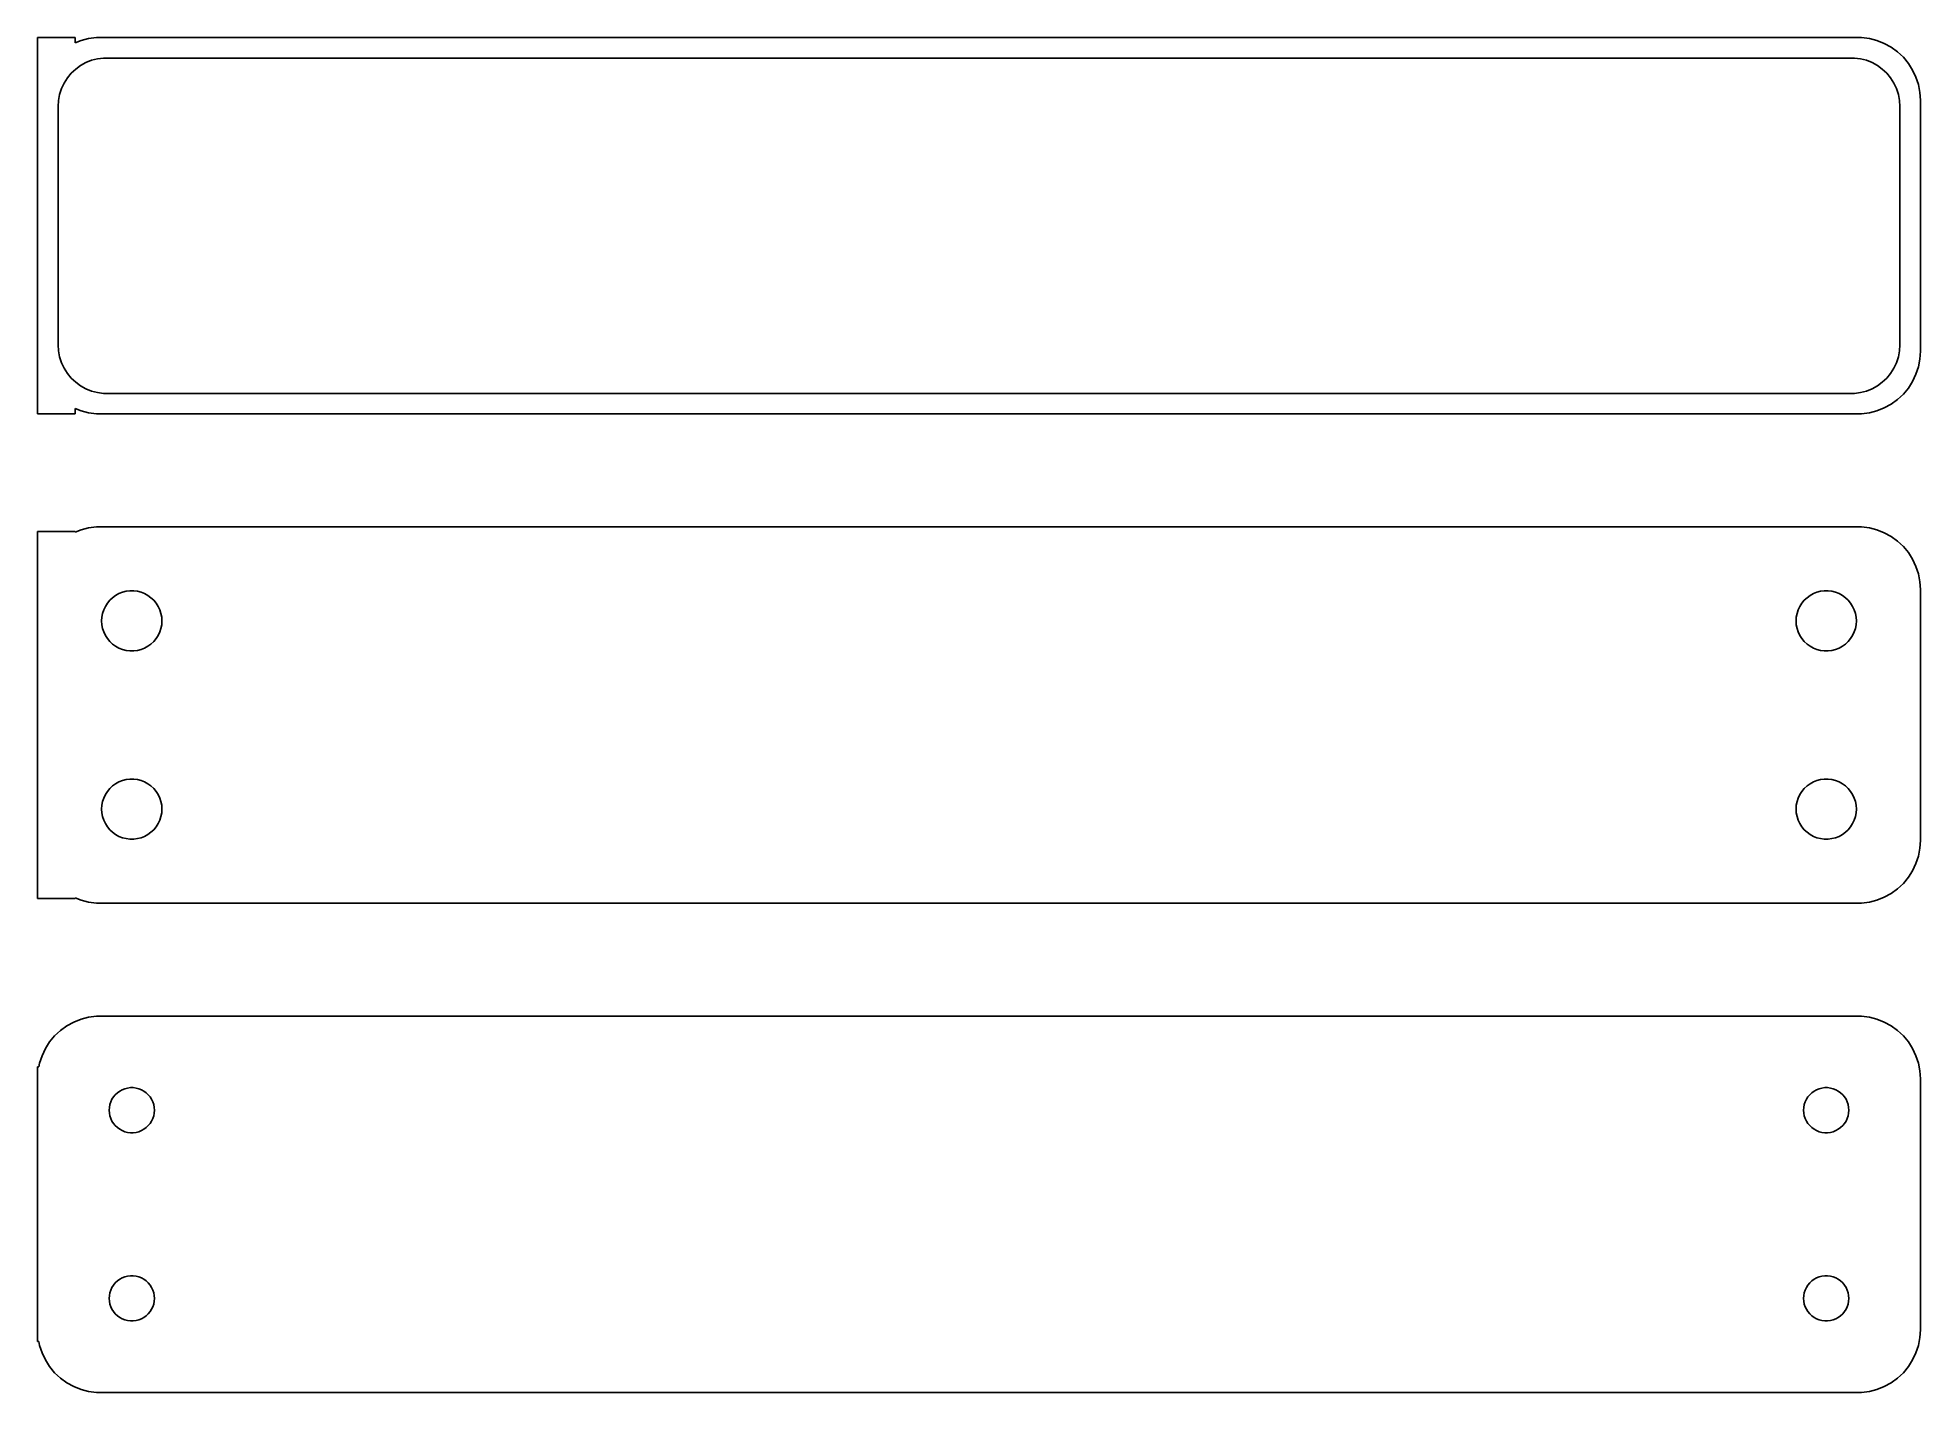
# Model space of a CAD drawing. Header units: metres. Extents: x -75 to 75, y 63 to 171.
import ezdxf

# ---------------------------------------------------------------- set-up
doc = ezdxf.new("R2010")
doc.units = ezdxf.units.M

msp = doc.modelspace()

# ---------------------------------------------------------------- linework, layer by layer
for p, q in [((-72, 170.99), (-75, 170.99)), ((-75, 170.99), (-75, 141.01)), ((-72, 170.575), (-72, 170.99)), ((-71.5451, 170.755), (-72, 170.575)), ((-70.9369, 170.911), (-71.5451, 170.755)), ((-70.3139, 170.99), (-70.9369, 170.911)), ((70.3139, 170.99), (-70.3139, 170.99)), ((70.9369, 170.911), (70.3139, 170.99)), ((71.5451, 170.755), (70.9369, 170.911)), ((72.1289, 170.524), (71.5451, 170.755)), ((72.6791, 170.222), (72.1289, 170.524)), ((73.1871, 169.853), (72.6791, 170.222)), ((73.6448, 169.423), (73.1871, 169.853)), ((-72.633, 167.776), (-72.323, 168.151)), ((-72.323, 168.151), (-71.9685, 168.484)), ((-71.9685, 168.484), (-71.5751, 168.77)), ((-71.5751, 168.77), (-71.1489, 169.004)), ((-71.1489, 169.004), (-70.6967, 169.183)), ((-70.6967, 169.183), (-70.2256, 169.304)), ((-70.2256, 169.304), (-69.7432, 169.365)), ((-69.7432, 169.365), (69.7432, 169.365)), ((69.7432, 169.365), (70.2256, 169.304)), ((70.2256, 169.304), (70.6967, 169.183)), ((70.6967, 169.183), (71.1489, 169.004)), ((71.1489, 169.004), (71.5751, 168.77)), ((71.5751, 168.77), (71.9685, 168.484)), ((71.9685, 168.484), (72.323, 168.151)), ((72.323, 168.151), (72.633, 167.776)), ((74.0451, 168.939), (73.6448, 169.423)), ((74.3815, 168.409), (74.0451, 168.939)), ((74.6489, 167.841), (74.3815, 168.409)), ((-73.251, 166.463), (-73.1007, 166.926)), ((-73.1007, 166.926), (-72.8936, 167.366)), ((-72.8936, 167.366), (-72.633, 167.776)), ((72.633, 167.776), (72.8936, 167.366)), ((72.8936, 167.366), (73.1007, 166.926)), ((73.1007, 166.926), (73.251, 166.463)), ((74.8429, 167.243), (74.6489, 167.841)), ((74.9606, 166.627), (74.8429, 167.243)), ((75, 166), (74.9606, 166.627)), ((-73.3726, 165.5), (-73.3421, 165.985)), ((-73.3726, 146.5), (-73.3726, 165.5)), ((-73.3421, 165.985), (-73.251, 166.463)), ((73.251, 166.463), (73.3421, 165.985)), ((73.3421, 165.985), (73.3726, 165.5)), ((73.3726, 165.5), (73.3726, 146.5)), ((75, 146), (75, 166)), ((-73.3421, 146.015), (-73.3726, 146.5)), ((-73.251, 145.537), (-73.3421, 146.015)), ((-73.1007, 145.074), (-73.251, 145.537)), ((73.251, 145.537), (73.1007, 145.074)), ((73.3421, 146.015), (73.251, 145.537)), ((73.3726, 146.5), (73.3421, 146.015)), ((74.9606, 145.373), (75, 146)), ((-72.8936, 144.634), (-73.1007, 145.074)), ((-72.633, 144.224), (-72.8936, 144.634)), ((-72.323, 143.849), (-72.633, 144.224)), ((72.633, 144.224), (72.323, 143.849)), ((72.8936, 144.634), (72.633, 144.224)), ((73.1007, 145.074), (72.8936, 144.634)), ((74.3815, 143.591), (74.6489, 144.159)), ((74.6489, 144.159), (74.8429, 144.757)), ((74.8429, 144.757), (74.9606, 145.373)), ((-71.9685, 143.516), (-72.323, 143.849)), ((-71.5751, 143.23), (-71.9685, 143.516)), ((-71.1489, 142.996), (-71.5751, 143.23)), ((-70.6967, 142.817), (-71.1489, 142.996)), ((-70.2256, 142.696), (-70.6967, 142.817)), ((-69.7432, 142.635), (-70.2256, 142.696)), ((69.7432, 142.635), (-69.7432, 142.635)), ((70.2256, 142.696), (69.7432, 142.635)), ((70.6967, 142.817), (70.2256, 142.696)), ((71.1489, 142.996), (70.6967, 142.817)), ((71.5751, 143.23), (71.1489, 142.996)), ((71.9685, 143.516), (71.5751, 143.23)), ((72.323, 143.849), (71.9685, 143.516)), ((73.1871, 142.147), (73.6448, 142.577)), ((73.6448, 142.577), (74.0451, 143.061)), ((74.0451, 143.061), (74.3815, 143.591)), ((-75, 141.01), (-72, 141.01)), ((-72, 141.425), (-71.5451, 141.245)), ((-72, 141.01), (-72, 141.425)), ((-71.5451, 141.245), (-70.9369, 141.089)), ((-70.9369, 141.089), (-70.3139, 141.01)), ((-70.3139, 141.01), (70.3139, 141.01)), ((70.3139, 141.01), (70.9369, 141.089)), ((70.9369, 141.089), (71.5451, 141.245)), ((71.5451, 141.245), (72.1289, 141.476)), ((72.1289, 141.476), (72.6791, 141.778)), ((72.6791, 141.778), (73.1871, 142.147)), ((-72, 131.615), (-75, 131.615)), ((-75, 131.615), (-75, 102.385)), ((-71.5451, 131.755), (-72, 131.575)), ((-72, 131.575), (-72, 131.615)), ((-70.9369, 131.911), (-71.5451, 131.755)), ((-70.3139, 131.99), (-70.9369, 131.911)), ((70.3139, 131.99), (-70.3139, 131.99)), ((70.9369, 131.911), (70.3139, 131.99)), ((71.5451, 131.755), (70.9369, 131.911)), ((72.1289, 131.524), (71.5451, 131.755)), ((72.6791, 131.222), (72.1289, 131.524)), ((73.1871, 130.853), (72.6791, 131.222)), ((73.6448, 130.423), (73.1871, 130.853)), ((74.0451, 129.939), (73.6448, 130.423)), ((74.3815, 129.409), (74.0451, 129.939)), ((74.6489, 128.841), (74.3815, 129.409)), ((74.8429, 128.243), (74.6489, 128.841)), ((74.9606, 127.627), (74.8429, 128.243)), ((75, 127), (74.9606, 127.627)), ((-69.4416, 125.911), (-69.2495, 126.143)), ((-69.2495, 126.143), (-69.0298, 126.349)), ((-69.0298, 126.349), (-68.786, 126.526)), ((-68.786, 126.526), (-68.5219, 126.672)), ((-68.5219, 126.672), (-68.2416, 126.783)), ((-68.2416, 126.783), (-67.9497, 126.857)), ((-67.9497, 126.857), (-67.6507, 126.895)), ((-67.6507, 126.895), (-67.3493, 126.895)), ((-67.3493, 126.895), (-67.0503, 126.857)), ((-67.0503, 126.857), (-66.7584, 126.783)), ((-66.7584, 126.783), (-66.4781, 126.672)), ((-66.4781, 126.672), (-66.214, 126.526)), ((-66.214, 126.526), (-65.9702, 126.349)), ((-65.9702, 126.349), (-65.7505, 126.143)), ((-65.7505, 126.143), (-65.5583, 125.911)), ((65.5583, 125.911), (65.7505, 126.143)), ((65.7505, 126.143), (65.9702, 126.349)), ((65.9702, 126.349), (66.214, 126.526)), ((66.214, 126.526), (66.4781, 126.672)), ((66.4781, 126.672), (66.7584, 126.783)), ((66.7584, 126.783), (67.0503, 126.857)), ((67.0503, 126.857), (67.3493, 126.895)), ((67.3493, 126.895), (67.6507, 126.895)), ((67.6507, 126.895), (67.9497, 126.857)), ((67.9497, 126.857), (68.2416, 126.783)), ((68.2416, 126.783), (68.5219, 126.672)), ((68.5219, 126.672), (68.786, 126.526)), ((68.786, 126.526), (69.0298, 126.349)), ((69.0298, 126.349), (69.2495, 126.143)), ((69.2495, 126.143), (69.4416, 125.911)), ((75, 107), (75, 127)), ((-69.9, 124.5), (-69.8811, 124.801)), ((-69.8811, 124.199), (-69.9, 124.5)), ((-69.8811, 124.801), (-69.8246, 125.097)), ((-69.8246, 125.097), (-69.7315, 125.383)), ((-69.7315, 125.383), (-69.6031, 125.656)), ((-69.6031, 125.656), (-69.4416, 125.911)), ((-65.5583, 125.911), (-65.3969, 125.656)), ((-65.3969, 125.656), (-65.2685, 125.383)), ((-65.2685, 125.383), (-65.1754, 125.097)), ((-65.1754, 125.097), (-65.1189, 124.801)), ((-65.1189, 124.801), (-65.1, 124.5)), ((-65.1, 124.5), (-65.1189, 124.199)), ((65.1, 124.5), (65.1189, 124.801)), ((65.1189, 124.199), (65.1, 124.5)), ((65.1189, 124.801), (65.1754, 125.097)), ((65.1754, 125.097), (65.2685, 125.383)), ((65.2685, 125.383), (65.3969, 125.656)), ((65.3969, 125.656), (65.5583, 125.911)), ((69.4416, 125.911), (69.6031, 125.656)), ((69.6031, 125.656), (69.7315, 125.383)), ((69.7315, 125.383), (69.8246, 125.097)), ((69.8246, 125.097), (69.8811, 124.801)), ((69.8811, 124.801), (69.9, 124.5)), ((69.9, 124.5), (69.8811, 124.199)), ((-69.8246, 123.903), (-69.8811, 124.199)), ((-69.7315, 123.617), (-69.8246, 123.903)), ((-69.6031, 123.344), (-69.7315, 123.617)), ((-69.4416, 123.089), (-69.6031, 123.344)), ((-69.2495, 122.857), (-69.4416, 123.089)), ((-65.5583, 123.089), (-65.7505, 122.857)), ((-65.3969, 123.344), (-65.5583, 123.089)), ((-65.2685, 123.617), (-65.3969, 123.344)), ((-65.1754, 123.903), (-65.2685, 123.617)), ((-65.1189, 124.199), (-65.1754, 123.903)), ((65.1754, 123.903), (65.1189, 124.199)), ((65.2685, 123.617), (65.1754, 123.903)), ((65.3969, 123.344), (65.2685, 123.617)), ((65.5583, 123.089), (65.3969, 123.344)), ((65.7505, 122.857), (65.5583, 123.089)), ((69.4416, 123.089), (69.2495, 122.857)), ((69.6031, 123.344), (69.4416, 123.089)), ((69.7315, 123.617), (69.6031, 123.344)), ((69.8246, 123.903), (69.7315, 123.617)), ((69.8811, 124.199), (69.8246, 123.903)), ((-69.0298, 122.651), (-69.2495, 122.857)), ((-68.786, 122.474), (-69.0298, 122.651)), ((-68.5219, 122.328), (-68.786, 122.474)), ((-68.2416, 122.217), (-68.5219, 122.328)), ((-67.9497, 122.143), (-68.2416, 122.217)), ((-67.6507, 122.105), (-67.9497, 122.143)), ((-67.3493, 122.105), (-67.6507, 122.105)), ((-67.0503, 122.143), (-67.3493, 122.105)), ((-66.7584, 122.217), (-67.0503, 122.143)), ((-66.4781, 122.328), (-66.7584, 122.217)), ((-66.214, 122.474), (-66.4781, 122.328)), ((-65.9702, 122.651), (-66.214, 122.474)), ((-65.7505, 122.857), (-65.9702, 122.651)), ((65.9702, 122.651), (65.7505, 122.857)), ((66.214, 122.474), (65.9702, 122.651)), ((66.4781, 122.328), (66.214, 122.474)), ((66.7584, 122.217), (66.4781, 122.328)), ((67.0503, 122.143), (66.7584, 122.217)), ((67.3493, 122.105), (67.0503, 122.143)), ((67.6507, 122.105), (67.3493, 122.105)), ((67.9497, 122.143), (67.6507, 122.105)), ((68.2416, 122.217), (67.9497, 122.143)), ((68.5219, 122.328), (68.2416, 122.217)), ((68.786, 122.474), (68.5219, 122.328)), ((69.0298, 122.651), (68.786, 122.474)), ((69.2495, 122.857), (69.0298, 122.651)), ((-69.4416, 110.911), (-69.2495, 111.143)), ((-69.2495, 111.143), (-69.0298, 111.349)), ((-69.0298, 111.349), (-68.786, 111.526)), ((-68.786, 111.526), (-68.5219, 111.672)), ((-68.5219, 111.672), (-68.2416, 111.783)), ((-68.2416, 111.783), (-67.9497, 111.857)), ((-67.9497, 111.857), (-67.6507, 111.895)), ((-67.6507, 111.895), (-67.3493, 111.895)), ((-67.3493, 111.895), (-67.0503, 111.857)), ((-67.0503, 111.857), (-66.7584, 111.783)), ((-66.7584, 111.783), (-66.4781, 111.672)), ((-66.4781, 111.672), (-66.214, 111.526)), ((-66.214, 111.526), (-65.9702, 111.349)), ((-65.9702, 111.349), (-65.7505, 111.143)), ((-65.7505, 111.143), (-65.5583, 110.911)), ((65.5583, 110.911), (65.7505, 111.143)), ((65.7505, 111.143), (65.9702, 111.349)), ((65.9702, 111.349), (66.214, 111.526)), ((66.214, 111.526), (66.4781, 111.672)), ((66.4781, 111.672), (66.7584, 111.783)), ((66.7584, 111.783), (67.0503, 111.857)), ((67.0503, 111.857), (67.3493, 111.895)), ((67.3493, 111.895), (67.6507, 111.895)), ((67.6507, 111.895), (67.9497, 111.857)), ((67.9497, 111.857), (68.2416, 111.783)), ((68.2416, 111.783), (68.5219, 111.672)), ((68.5219, 111.672), (68.786, 111.526)), ((68.786, 111.526), (69.0298, 111.349)), ((69.0298, 111.349), (69.2495, 111.143)), ((69.2495, 111.143), (69.4416, 110.911)), ((-69.9, 109.5), (-69.8811, 109.801)), ((-69.8811, 109.199), (-69.9, 109.5)), ((-69.8811, 109.801), (-69.8246, 110.097)), ((-69.8246, 110.097), (-69.7315, 110.383)), ((-69.7315, 110.383), (-69.6031, 110.656)), ((-69.6031, 110.656), (-69.4416, 110.911)), ((-65.5583, 110.911), (-65.3969, 110.656)), ((-65.3969, 110.656), (-65.2685, 110.383)), ((-65.2685, 110.383), (-65.1754, 110.097)), ((-65.1754, 110.097), (-65.1189, 109.801)), ((-65.1189, 109.801), (-65.1, 109.5)), ((-65.1, 109.5), (-65.1189, 109.199)), ((65.1, 109.5), (65.1189, 109.801)), ((65.1189, 109.199), (65.1, 109.5)), ((65.1189, 109.801), (65.1754, 110.097)), ((65.1754, 110.097), (65.2685, 110.383)), ((65.2685, 110.383), (65.3969, 110.656)), ((65.3969, 110.656), (65.5583, 110.911)), ((69.4416, 110.911), (69.6031, 110.656)), ((69.6031, 110.656), (69.7315, 110.383)), ((69.7315, 110.383), (69.8246, 110.097)), ((69.8246, 110.097), (69.8811, 109.801)), ((69.8811, 109.801), (69.9, 109.5)), ((69.9, 109.5), (69.8811, 109.199)), ((-69.8246, 108.903), (-69.8811, 109.199)), ((-69.7315, 108.617), (-69.8246, 108.903)), ((-69.6031, 108.344), (-69.7315, 108.617)), ((-69.4416, 108.089), (-69.6031, 108.344)), ((-69.2495, 107.857), (-69.4416, 108.089)), ((-65.5583, 108.089), (-65.7505, 107.857)), ((-65.3969, 108.344), (-65.5583, 108.089)), ((-65.2685, 108.617), (-65.3969, 108.344)), ((-65.1754, 108.903), (-65.2685, 108.617)), ((-65.1189, 109.199), (-65.1754, 108.903)), ((65.1754, 108.903), (65.1189, 109.199)), ((65.2685, 108.617), (65.1754, 108.903)), ((65.3969, 108.344), (65.2685, 108.617)), ((65.5583, 108.089), (65.3969, 108.344)), ((65.7505, 107.857), (65.5583, 108.089)), ((69.4416, 108.089), (69.2495, 107.857)), ((69.6031, 108.344), (69.4416, 108.089)), ((69.7315, 108.617), (69.6031, 108.344)), ((69.8246, 108.903), (69.7315, 108.617)), ((69.8811, 109.199), (69.8246, 108.903)), ((-69.0298, 107.651), (-69.2495, 107.857)), ((-68.786, 107.474), (-69.0298, 107.651)), ((-68.5219, 107.328), (-68.786, 107.474)), ((-68.2416, 107.217), (-68.5219, 107.328)), ((-67.9497, 107.143), (-68.2416, 107.217)), ((-67.6507, 107.105), (-67.9497, 107.143)), ((-67.3493, 107.105), (-67.6507, 107.105)), ((-67.0503, 107.143), (-67.3493, 107.105)), ((-66.7584, 107.217), (-67.0503, 107.143)), ((-66.4781, 107.328), (-66.7584, 107.217)), ((-66.214, 107.474), (-66.4781, 107.328)), ((-65.9702, 107.651), (-66.214, 107.474)), ((-65.7505, 107.857), (-65.9702, 107.651)), ((65.9702, 107.651), (65.7505, 107.857)), ((66.214, 107.474), (65.9702, 107.651)), ((66.4781, 107.328), (66.214, 107.474)), ((66.7584, 107.217), (66.4781, 107.328)), ((67.0503, 107.143), (66.7584, 107.217)), ((67.3493, 107.105), (67.0503, 107.143)), ((67.6507, 107.105), (67.3493, 107.105)), ((67.9497, 107.143), (67.6507, 107.105)), ((68.2416, 107.217), (67.9497, 107.143)), ((68.5219, 107.328), (68.2416, 107.217)), ((68.786, 107.474), (68.5219, 107.328)), ((69.0298, 107.651), (68.786, 107.474)), ((69.2495, 107.857), (69.0298, 107.651)), ((74.9606, 106.373), (75, 107)), ((74.3815, 104.591), (74.6489, 105.159)), ((74.6489, 105.159), (74.8429, 105.757)), ((74.8429, 105.757), (74.9606, 106.373)), ((73.1871, 103.147), (73.6448, 103.577)), ((73.6448, 103.577), (74.0451, 104.061)), ((74.0451, 104.061), (74.3815, 104.591)), ((-75, 102.385), (-72, 102.385)), ((-72, 102.385), (-72, 102.425)), ((-72, 102.425), (-71.5451, 102.245)), ((-71.5451, 102.245), (-70.9369, 102.089)), ((-70.9369, 102.089), (-70.3139, 102.01)), ((-70.3139, 102.01), (70.3139, 102.01)), ((70.3139, 102.01), (70.9369, 102.089)), ((70.9369, 102.089), (71.5451, 102.245)), ((71.5451, 102.245), (72.1289, 102.476)), ((72.1289, 102.476), (72.6791, 102.778)), ((72.6791, 102.778), (73.1871, 103.147)), ((-73.1871, 91.8526), (-73.6448, 91.4227)), ((-72.6791, 92.2216), (-73.1871, 91.8526)), ((-72.1289, 92.5241), (-72.6791, 92.2216)), ((-71.5451, 92.7553), (-72.1289, 92.5241)), ((-70.9369, 92.9114), (-71.5451, 92.7553)), ((-70.3139, 92.9901), (-70.9369, 92.9114)), ((70.3139, 92.9901), (-70.3139, 92.9901)), ((70.9369, 92.9114), (70.3139, 92.9901)), ((71.5451, 92.7553), (70.9369, 92.9114)), ((72.1289, 92.5241), (71.5451, 92.7553)), ((72.6791, 92.2216), (72.1289, 92.5241)), ((73.1871, 91.8526), (72.6791, 92.2216)), ((73.6448, 91.4227), (73.1871, 91.8526)), ((-74.3815, 90.4088), (-74.6489, 89.8406)), ((-74.0451, 90.9389), (-74.3815, 90.4088)), ((-73.6448, 91.4227), (-74.0451, 90.9389)), ((74.0451, 90.9389), (73.6448, 91.4227)), ((74.3815, 90.4088), (74.0451, 90.9389)), ((74.6489, 89.8406), (74.3815, 90.4088)), ((-74.9, 88.9442), (-75, 88.9442)), ((-75, 88.9442), (-75, 67.0558)), ((-74.8429, 89.2434), (-74.9, 88.9442)), ((-74.6489, 89.8406), (-74.8429, 89.2434)), ((74.8429, 89.2434), (74.6489, 89.8406)), ((74.9606, 88.6267), (74.8429, 89.2434)), ((75, 88), (74.9606, 88.6267)), ((-68.6474, 86.8869), (-68.4645, 87.0198)), ((-68.4645, 87.0198), (-68.2664, 87.1287)), ((-68.2664, 87.1287), (-68.0562, 87.2119)), ((-68.0562, 87.2119), (-67.8373, 87.2681)), ((-67.8373, 87.2681), (-67.613, 87.2964)), ((-67.613, 87.2964), (-67.387, 87.2964)), ((-67.387, 87.2964), (-67.1627, 87.2681)), ((-67.1627, 87.2681), (-66.9438, 87.2119)), ((-66.9438, 87.2119), (-66.7336, 87.1287)), ((-66.7336, 87.1287), (-66.5355, 87.0198)), ((-66.5355, 87.0198), (-66.3526, 86.8869)), ((66.3526, 86.8869), (66.5355, 87.0198)), ((66.5355, 87.0198), (66.7336, 87.1287)), ((66.7336, 87.1287), (66.9438, 87.2119)), ((66.9438, 87.2119), (67.1627, 87.2681)), ((67.1627, 87.2681), (67.387, 87.2964)), ((67.387, 87.2964), (67.613, 87.2964)), ((67.613, 87.2964), (67.8373, 87.2681)), ((67.8373, 87.2681), (68.0562, 87.2119)), ((68.0562, 87.2119), (68.2664, 87.1287)), ((68.2664, 87.1287), (68.4645, 87.0198)), ((68.4645, 87.0198), (68.6474, 86.8869)), ((75, 68), (75, 88)), ((-69.3, 85.5), (-69.2858, 85.7256)), ((-69.2858, 85.2744), (-69.3, 85.5)), ((-69.2858, 85.7256), (-69.2434, 85.9476)), ((-69.2434, 85.9476), (-69.1736, 86.1626)), ((-69.1736, 86.1626), (-69.0773, 86.3671)), ((-69.0773, 86.3671), (-68.9562, 86.558)), ((-68.9562, 86.558), (-68.8121, 86.7322)), ((-68.8121, 86.7322), (-68.6474, 86.8869)), ((-66.3526, 86.8869), (-66.1879, 86.7322)), ((-66.1879, 86.7322), (-66.0438, 86.558)), ((-66.0438, 86.558), (-65.9226, 86.3671)), ((-65.9226, 86.3671), (-65.8264, 86.1626)), ((-65.8264, 86.1626), (-65.7565, 85.9476)), ((-65.7565, 85.9476), (-65.7142, 85.7256)), ((-65.7142, 85.7256), (-65.7, 85.5)), ((-65.7, 85.5), (-65.7142, 85.2744)), ((65.7, 85.5), (65.7142, 85.7256)), ((65.7142, 85.2744), (65.7, 85.5)), ((65.7142, 85.7256), (65.7565, 85.9476)), ((65.7565, 85.9476), (65.8264, 86.1626)), ((65.8264, 86.1626), (65.9226, 86.3671)), ((65.9226, 86.3671), (66.0438, 86.558)), ((66.0438, 86.558), (66.1879, 86.7322)), ((66.1879, 86.7322), (66.3526, 86.8869)), ((68.6474, 86.8869), (68.8121, 86.7322)), ((68.8121, 86.7322), (68.9562, 86.558)), ((68.9562, 86.558), (69.0773, 86.3671)), ((69.0773, 86.3671), (69.1736, 86.1626)), ((69.1736, 86.1626), (69.2434, 85.9476)), ((69.2434, 85.9476), (69.2858, 85.7256)), ((69.2858, 85.7256), (69.3, 85.5)), ((69.3, 85.5), (69.2858, 85.2744)), ((-69.2434, 85.0524), (-69.2858, 85.2744)), ((-69.1736, 84.8374), (-69.2434, 85.0524)), ((-69.0773, 84.6328), (-69.1736, 84.8374)), ((-68.9562, 84.442), (-69.0773, 84.6328)), ((-68.8121, 84.2678), (-68.9562, 84.442)), ((-68.6474, 84.1131), (-68.8121, 84.2678)), ((-68.4645, 83.9802), (-68.6474, 84.1131)), ((-66.3526, 84.1131), (-66.5355, 83.9802)), ((-66.1879, 84.2678), (-66.3526, 84.1131)), ((-66.0438, 84.442), (-66.1879, 84.2678)), ((-65.9226, 84.6328), (-66.0438, 84.442)), ((-65.8264, 84.8374), (-65.9226, 84.6328)), ((-65.7565, 85.0524), (-65.8264, 84.8374)), ((-65.7142, 85.2744), (-65.7565, 85.0524)), ((65.7565, 85.0524), (65.7142, 85.2744)), ((65.8264, 84.8374), (65.7565, 85.0524)), ((65.9226, 84.6328), (65.8264, 84.8374)), ((66.0438, 84.442), (65.9226, 84.6328)), ((66.1879, 84.2678), (66.0438, 84.442)), ((66.3526, 84.1131), (66.1879, 84.2678)), ((66.5355, 83.9802), (66.3526, 84.1131)), ((68.6474, 84.1131), (68.4645, 83.9802)), ((68.8121, 84.2678), (68.6474, 84.1131)), ((68.9562, 84.442), (68.8121, 84.2678)), ((69.0773, 84.6328), (68.9562, 84.442)), ((69.1736, 84.8374), (69.0773, 84.6328)), ((69.2434, 85.0524), (69.1736, 84.8374)), ((69.2858, 85.2744), (69.2434, 85.0524)), ((-68.2664, 83.8713), (-68.4645, 83.9802)), ((-68.0562, 83.7881), (-68.2664, 83.8713)), ((-67.8373, 83.7319), (-68.0562, 83.7881)), ((-67.613, 83.7036), (-67.8373, 83.7319)), ((-67.387, 83.7036), (-67.613, 83.7036)), ((-67.1627, 83.7319), (-67.387, 83.7036)), ((-66.9438, 83.7881), (-67.1627, 83.7319)), ((-66.7336, 83.8713), (-66.9438, 83.7881)), ((-66.5355, 83.9802), (-66.7336, 83.8713)), ((66.7336, 83.8713), (66.5355, 83.9802)), ((66.9438, 83.7881), (66.7336, 83.8713)), ((67.1627, 83.7319), (66.9438, 83.7881)), ((67.387, 83.7036), (67.1627, 83.7319)), ((67.613, 83.7036), (67.387, 83.7036)), ((67.8373, 83.7319), (67.613, 83.7036)), ((68.0562, 83.7881), (67.8373, 83.7319)), ((68.2664, 83.8713), (68.0562, 83.7881)), ((68.4645, 83.9802), (68.2664, 83.8713)), ((-68.6474, 71.8869), (-68.4645, 72.0198)), ((-68.4645, 72.0198), (-68.2664, 72.1287)), ((-68.2664, 72.1287), (-68.0562, 72.2119)), ((-68.0562, 72.2119), (-67.8373, 72.2681)), ((-67.8373, 72.2681), (-67.613, 72.2964)), ((-67.613, 72.2964), (-67.387, 72.2964)), ((-67.387, 72.2964), (-67.1627, 72.2681)), ((-67.1627, 72.2681), (-66.9438, 72.2119)), ((-66.9438, 72.2119), (-66.7336, 72.1287)), ((-66.7336, 72.1287), (-66.5355, 72.0198)), ((-66.5355, 72.0198), (-66.3526, 71.8869)), ((66.3526, 71.8869), (66.5355, 72.0198)), ((66.5355, 72.0198), (66.7336, 72.1287)), ((66.7336, 72.1287), (66.9438, 72.2119)), ((66.9438, 72.2119), (67.1627, 72.2681)), ((67.1627, 72.2681), (67.387, 72.2964)), ((67.387, 72.2964), (67.613, 72.2964)), ((67.613, 72.2964), (67.8373, 72.2681)), ((67.8373, 72.2681), (68.0562, 72.2119)), ((68.0562, 72.2119), (68.2664, 72.1287)), ((68.2664, 72.1287), (68.4645, 72.0198)), ((68.4645, 72.0198), (68.6474, 71.8869)), ((-69.3, 70.5), (-69.2858, 70.7256)), ((-69.2858, 70.2744), (-69.3, 70.5)), ((-69.2858, 70.7256), (-69.2434, 70.9476)), ((-69.2434, 70.9476), (-69.1736, 71.1626)), ((-69.1736, 71.1626), (-69.0773, 71.3672)), ((-69.0773, 71.3672), (-68.9562, 71.558)), ((-68.9562, 71.558), (-68.8121, 71.7322)), ((-68.8121, 71.7322), (-68.6474, 71.8869)), ((-66.3526, 71.8869), (-66.1879, 71.7322)), ((-66.1879, 71.7322), (-66.0438, 71.558)), ((-66.0438, 71.558), (-65.9226, 71.3672)), ((-65.9226, 71.3672), (-65.8264, 71.1626)), ((-65.8264, 71.1626), (-65.7565, 70.9476)), ((-65.7565, 70.9476), (-65.7142, 70.7256)), ((-65.7142, 70.7256), (-65.7, 70.5)), ((-65.7, 70.5), (-65.7142, 70.2744)), ((65.7, 70.5), (65.7142, 70.7256)), ((65.7142, 70.2744), (65.7, 70.5)), ((65.7142, 70.7256), (65.7565, 70.9476)), ((65.7565, 70.9476), (65.8264, 71.1626)), ((65.8264, 71.1626), (65.9226, 71.3672)), ((65.9226, 71.3672), (66.0438, 71.558)), ((66.0438, 71.558), (66.1879, 71.7322)), ((66.1879, 71.7322), (66.3526, 71.8869)), ((68.6474, 71.8869), (68.8121, 71.7322)), ((68.8121, 71.7322), (68.9562, 71.558)), ((68.9562, 71.558), (69.0773, 71.3672)), ((69.0773, 71.3672), (69.1736, 71.1626)), ((69.1736, 71.1626), (69.2434, 70.9476)), ((69.2434, 70.9476), (69.2858, 70.7256)), ((69.2858, 70.7256), (69.3, 70.5)), ((69.3, 70.5), (69.2858, 70.2744)), ((-69.2434, 70.0524), (-69.2858, 70.2744)), ((-69.1736, 69.8374), (-69.2434, 70.0524)), ((-69.0773, 69.6329), (-69.1736, 69.8374)), ((-68.9562, 69.442), (-69.0773, 69.6329)), ((-68.8121, 69.2678), (-68.9562, 69.442)), ((-68.6474, 69.1131), (-68.8121, 69.2678)), ((-68.4645, 68.9802), (-68.6474, 69.1131)), ((-66.3526, 69.1131), (-66.5355, 68.9802)), ((-66.1879, 69.2678), (-66.3526, 69.1131)), ((-66.0438, 69.442), (-66.1879, 69.2678)), ((-65.9226, 69.6329), (-66.0438, 69.442)), ((-65.8264, 69.8374), (-65.9226, 69.6329)), ((-65.7565, 70.0524), (-65.8264, 69.8374)), ((-65.7142, 70.2744), (-65.7565, 70.0524)), ((65.7565, 70.0524), (65.7142, 70.2744)), ((65.8264, 69.8374), (65.7565, 70.0524)), ((65.9226, 69.6329), (65.8264, 69.8374)), ((66.0438, 69.442), (65.9226, 69.6329)), ((66.1879, 69.2678), (66.0438, 69.442)), ((66.3526, 69.1131), (66.1879, 69.2678)), ((66.5355, 68.9802), (66.3526, 69.1131)), ((68.6474, 69.1131), (68.4645, 68.9802)), ((68.8121, 69.2678), (68.6474, 69.1131)), ((68.9562, 69.442), (68.8121, 69.2678)), ((69.0773, 69.6329), (68.9562, 69.442)), ((69.1736, 69.8374), (69.0773, 69.6329)), ((69.2434, 70.0524), (69.1736, 69.8374)), ((69.2858, 70.2744), (69.2434, 70.0524)), ((-68.2664, 68.8713), (-68.4645, 68.9802)), ((-68.0562, 68.7881), (-68.2664, 68.8713)), ((-67.8373, 68.7319), (-68.0562, 68.7881)), ((-67.613, 68.7036), (-67.8373, 68.7319)), ((-67.387, 68.7036), (-67.613, 68.7036)), ((-67.1627, 68.7319), (-67.387, 68.7036)), ((-66.9438, 68.7881), (-67.1627, 68.7319)), ((-66.7336, 68.8713), (-66.9438, 68.7881)), ((-66.5355, 68.9802), (-66.7336, 68.8713)), ((66.7336, 68.8713), (66.5355, 68.9802)), ((66.9438, 68.7881), (66.7336, 68.8713)), ((67.1627, 68.7319), (66.9438, 68.7881)), ((67.387, 68.7036), (67.1627, 68.7319)), ((67.613, 68.7036), (67.387, 68.7036)), ((67.8373, 68.7319), (67.613, 68.7036)), ((68.0562, 68.7881), (67.8373, 68.7319)), ((68.2664, 68.8713), (68.0562, 68.7881)), ((68.4645, 68.9802), (68.2664, 68.8713)), ((74.9606, 67.3733), (75, 68)), ((-75, 67.0558), (-74.9, 67.0558)), ((-74.9, 67.0558), (-74.8429, 66.7566)), ((-74.8429, 66.7566), (-74.6489, 66.1594)), ((-74.6489, 66.1594), (-74.3815, 65.5912)), ((74.3815, 65.5912), (74.6489, 66.1594)), ((74.6489, 66.1594), (74.8429, 66.7566)), ((74.8429, 66.7566), (74.9606, 67.3733)), ((-74.3815, 65.5912), (-74.0451, 65.0611)), ((-74.0451, 65.0611), (-73.6448, 64.5773)), ((-73.6448, 64.5773), (-73.1871, 64.1474)), ((73.1871, 64.1474), (73.6448, 64.5773)), ((73.6448, 64.5773), (74.0451, 65.0611)), ((74.0451, 65.0611), (74.3815, 65.5912)), ((-73.1871, 64.1474), (-72.6791, 63.7784)), ((-72.6791, 63.7784), (-72.1289, 63.4759)), ((-72.1289, 63.4759), (-71.5451, 63.2447)), ((-71.5451, 63.2447), (-70.9369, 63.0886)), ((-70.9369, 63.0886), (-70.3139, 63.0099)), ((-70.3139, 63.0099), (70.3139, 63.0099)), ((70.3139, 63.0099), (70.9369, 63.0886)), ((70.9369, 63.0886), (71.5451, 63.2447)), ((71.5451, 63.2447), (72.1289, 63.4759)), ((72.1289, 63.4759), (72.6791, 63.7784)), ((72.6791, 63.7784), (73.1871, 64.1474))]:
    msp.add_line(p, q)

doc.saveas('drawing.dxf')
